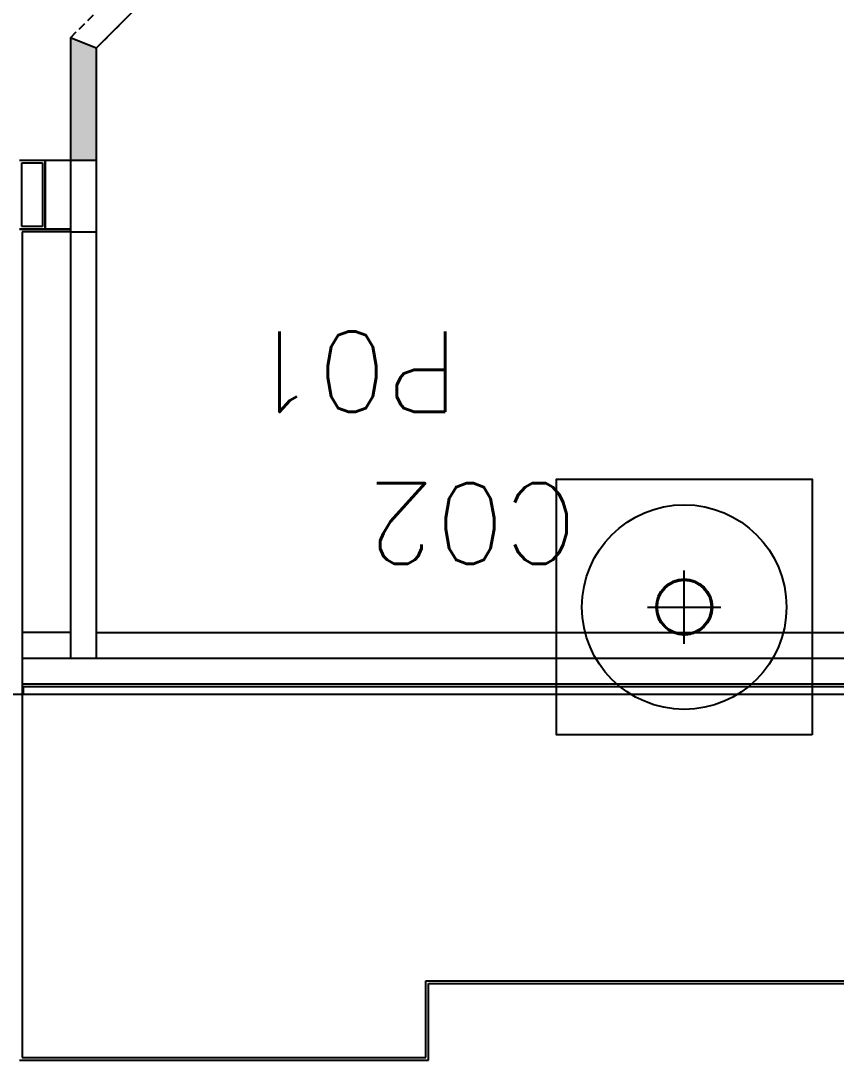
# Model space of a CAD drawing. Header units: millimetres. Extents: x 1478096 to 1808313, y 619971 to 762366.
# Drawn here: x 1621050 to 1624240, y 645796 to 649861 of the extents above; entities that cross this region are included whole.
import ezdxf

# ---------------------------------------------------------------- set-up
doc = ezdxf.new("R2010")
doc.units = ezdxf.units.MM
doc.header["$LTSCALE"] = 10
doc.linetypes.add('HIDDEN2', pattern=[4.7625, 3.175, -1.5875])
for name, color, linetype in [('0-superficies', 7, 'Continuous'), ('0_Estructura', 251, 'Continuous'), ('A-HATCH-DURLOCK', 252, 'Continuous'), ('DC-ARQ-CARPINTERIAS', 7, 'Continuous'), ('DC-ARQ-CHAPA', 7, 'Continuous'), ('DC-ARQ-CORDON', 210, 'Continuous'), ('DC-ARQ-CORREAS', 2, 'Continuous'), ('DC-ARQ-MURO SUPERBOARD', 2, 'Continuous'), ('DC-ARQ-PAINEL DURLOCK', 7, 'Continuous')]:
    doc.layers.add(name, color=color, linetype=linetype)
doc.styles.add('Romans-100', font='romans')

# ---------------------------------------------------------------- blocks, each defined once
blk = doc.blocks.new('PUERTAS AUTO.')
at = {"layer": 'DC-ARQ-CARPINTERIAS'}
for p, q in [((1550.776, 727.2771), (1550.8755, 727.2771)), ((1550.776, 727.0071), (1550.776, 727.2771)), ((1550.8755, 727.2771), (1550.8755, 727.0071)), ((1550.8755, 727.0071), (1550.776, 727.0071))]:
    blk.add_line(p, q, dxfattribs=at)
at = {"layer": 'DC-ARQ-CARPINTERIAS', "ltscale": 200}
for p, q in [((1550.8755, 727.0071), (1550.8755, 727.2771)), ((1550.8755, 727.2771), (1550.9752, 727.2771)), ((1550.8855, 727.0171), (1550.8855, 727.2671)), ((1550.8855, 727.2671), (1550.9658, 727.2671)), ((1550.9658, 727.2671), (1550.9658, 727.0171)), ((1550.9751, 727.0071), (1550.8755, 727.0071)), ((1550.9658, 727.0171), (1550.8855, 727.0171)), ((1550.9658, 727.0171), (1550.9658, 727.0171))]:
    blk.add_line(p, q, dxfattribs=at)

msp = doc.modelspace()

# ---------------------------------------------------------------- hatches: boundary and pattern name
at = {"layer": '0_Estructura'}
h = msp.add_hatch(dxfattribs=at)
h.set_pattern_fill('ANSI31', color=256, scale=2, angle=-180, style=0)
h.set_pattern_definition([(225, (3173100.1186, 1183973.864), (4.49012806, -4.49012806), [])])
h.paths.add_polyline_path([(1623535.048, 647568.17, 1), (1623755.048, 647568.17, 1)])
h.paths.add_polyline_path([(1623539.848, 647568.17, 1), (1623750.248, 647568.17, 1)], flags=16)
at = {"layer": 'A-HATCH-DURLOCK'}
h = msp.add_hatch(color=256, dxfattribs=at)
h.dxf.hatch_style = 1
h.paths.add_polyline_path([(1621344.196, 649316.027), (1621344.196, 649753.495), (1621244.196, 649794.825), (1621244.196, 649316.027)])

# ---------------------------------------------------------------- linework, layer by layer
at = {"layer": '0-superficies'}
msp.add_lwpolyline([(1524855.031, 647228.149), (1641041.817, 647228.17), (1641041.817, 674744.562), (1649131.454, 674744.878), (1649131.448, 735136.985), (1641041.817, 735136.983), (1641041.817, 738426.962), (1522042.066, 738427.02)], dxfattribs=at)
msp.add_lwpolyline([(1633801.326, 647468.17), (1633801.262, 652168.091), (1623758.883, 652168.091), (1621344.196, 649753.404), (1621344.196, 647468.17)], close=True, dxfattribs=at)
at = {"layer": '0_Estructura'}
for p, q in [((1623645.048, 647424.479), (1623645.048, 647711.861)), ((1623501.358, 647568.17), (1623788.739, 647568.17))]:
    msp.add_line(p, q, dxfattribs=at)
msp.add_lwpolyline([(1624145.048, 647068.17), (1623145.048, 647068.17), (1623145.048, 648068.17), (1624145.048, 648068.17)], close=True, dxfattribs=at)
for radius in [400, 110, 105.2]:
    msp.add_circle((1623645.048, 647568.17), radius, dxfattribs=at)
at = {"layer": 'DC-ARQ-CHAPA'}
for p, q in [((1621059.62, 647258.149), (1641011.817, 647258.17)), ((1621059.62, 647258.149), (1621059.62, 647228.149)), ((1621059.62, 647228.149), (1641041.817, 647228.17))]:
    msp.add_line(p, q, dxfattribs=at)
at = {"layer": 'DC-ARQ-CORDON'}
for p, q in [((1621244.196, 647468.17), (1621054.62, 647468.17)), ((1621344.196, 647468.17), (1630701.327, 647468.17)), ((1621059.62, 647268.17), (1641001.817, 647268.17))]:
    msp.add_line(p, q, dxfattribs=at)
at = {"layer": 'DC-ARQ-CORREAS'}
for p, q in [((1621244.196, 649316.027), (1621244.196, 647368.17)), ((1621344.196, 649316.027), (1621344.196, 647368.17)), ((1621244.62, 649036.027), (1621344.62, 649036.027)), ((1621054.62, 647368.17), (1640901.817, 647368.17))]:
    msp.add_line(p, q, dxfattribs=at)
at = {"layer": 'DC-ARQ-MURO SUPERBOARD'}
for p, q in [((1621044.62, 649046.027), (1621054.62, 649046.027)), ((1621044.62, 649046.027), (1621244.62, 649046.027)), ((1621054.62, 649036.027), (1621054.62, 645806.027)), ((1621244.62, 649036.027), (1621054.62, 649036.027)), ((1621244.62, 649046.027), (1621244.62, 649036.027)), ((1622634.62, 646106.027), (1625034.62, 646106.028)), ((1622634.62, 645806.027), (1622634.62, 646106.027)), ((1622644.62, 646096.027), (1625044.62, 646096.028)), ((1622644.62, 645796.027), (1622644.62, 646096.027)), ((1621044.62, 645796.027), (1622644.62, 645796.027)), ((1621054.62, 645806.027), (1622634.62, 645806.027))]:
    msp.add_line(p, q, dxfattribs=at)
at = {"layer": 'DC-ARQ-PAINEL DURLOCK', "linetype": 'HIDDEN2'}
for p, q in [((1621244.196, 649794.825), (1623717.462, 652268.091)), ((1621344.196, 649753.404), (1623758.883, 652168.091))]:
    msp.add_line(p, q, dxfattribs=at)
at = {"layer": 'DC-ARQ-PAINEL DURLOCK'}
for p, q in [((1621244.196, 649794.825), (1621244.196, 649316.027)), ((1621344.196, 649753.495), (1621344.196, 649316.027)), ((1621244.196, 649316.027), (1621344.196, 649316.027))]:
    msp.add_line(p, q, dxfattribs=at)
msp.add_lwpolyline([(1621344.196, 649753.495), (1621244.196, 649794.825)], dxfattribs=at)

# ---------------------------------------------------------------- block references
at = {"layer": 'DC-ARQ-CARPINTERIAS', "xscale": 1000, "yscale": 1000, "zscale": 1000, "rotation": 180}
msp.add_blockref('PUERTAS AUTO.', (3172020.149, 1376323.114), dxfattribs=at)

# ---------------------------------------------------------------- texts
at = {"layer": '0_Estructura', "char_height": 350, "attachment_point": 1, "rotation": 180.000001, "style": 'Romans-100'}
for s, insert in [('{\\H0.9x;P01}', (1622764.008, 648331.431, 0.036)), ('{\\H0.9x;C02}', (1623225.24, 647737.624, -0.001))]:
    msp.add_mtext(s, dxfattribs=dict(at, insert=insert))

doc.saveas('drawing.dxf')
